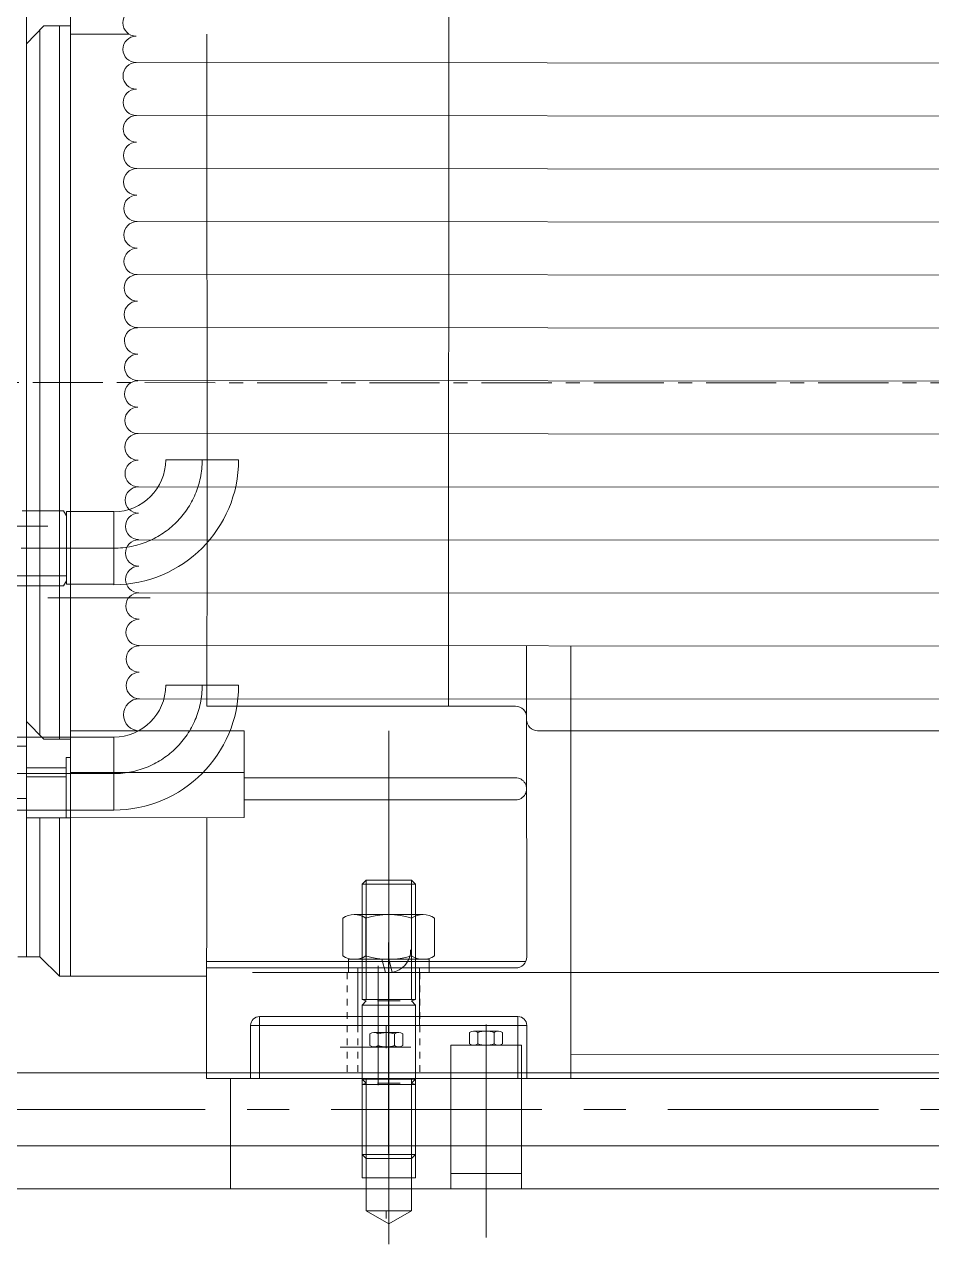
# Model space of a CAD drawing. Header units: inches. Extents: x 0 to 22015, y 0 to 16774.
# Drawn here: x 11366 to 11777, y 11002 to 11552 of the extents above; entities that cross this region are included whole.
import ezdxf

# ---------------------------------------------------------------- set-up
doc = ezdxf.new("R2010")
doc.units = ezdxf.units.IN
doc.header["$MEASUREMENT"] = 0
doc.linetypes.add('CENTER', pattern=[50.8, 31.75, -6.35, 6.35, -6.35])
doc.linetypes.add('EB_DASH', pattern=[6, 3, -3])
for name, color, linetype, lineweight in [('CAXA0', 7, 'Continuous', 5), ('CAXA1', 5, 'CENTER', 5), ('CAXA2', 6, 'EB_DASH', 5)]:
    doc.layers.add(name, color=color, linetype=linetype, lineweight=lineweight)

msp = doc.modelspace()

# ---------------------------------------------------------------- linework, layer by layer
at = {"color": 7, "lineweight": 5}
for p, q in [((11387.21, 11658.32), (11387.22, 11520.79)), ((11367.32, 11649.49), (11367.29, 11520.79)), ((11558.56, 11635.19), (11558.3, 11243.05)), ((11375.2, 11551.06), (11367.29, 11542.98)), ((11373.32, 11549.14), (11373.32, 11520.79)), ((11387.22, 11551.06), (11375.2, 11551.06)), ((11382.18, 11551.06), (11382.18, 11520.79)), ((11413.79, 11547.28), (11387.22, 11547.28)), ((11449.09, 11324.87), (11448.9, 11547.28)), ((11416.97, 11534.43), (12180, 11533.92)), ((11367.29, 11520.79), (11367.29, 11258.38)), ((11373.32, 11520.79), (11373.32, 11258.38)), ((11382.18, 11520.79), (11382.18, 11258.38)), ((11387.22, 11520.79), (11387.22, 11258.38)), ((11417.09, 11510.44), (12180, 11509.92)), ((11417.22, 11486.43), (12180, 11485.92)), ((11417.34, 11462.48), (12180, 11461.92)), ((11417.47, 11438.44), (12180, 11437.92)), ((12180, 11413.92), (11417.59, 11414.43)), ((11417.67, 11390.52), (12180, 11389.92)), ((11417.84, 11366.47), (12180, 11365.92)), ((12180, 11341.92), (11417.93, 11342.41)), ((11448.98, 11243.05), (11449.09, 11324.87)), ((11418.07, 11318.43), (12180, 11317.92)), ((11418.19, 11294.43), (12180, 11293.92)), ((11418.29, 11270.51), (12180, 11269.92)), ((11593.68, 11238.06), (11593.66, 11270.28)), ((11613.75, 11074.58), (11613.63, 11270.26)), ((11367.32, 11129.68), (11367.29, 11258.38)), ((11373.32, 11230.03), (11373.32, 11258.38)), ((11382.18, 11228.11), (11382.18, 11258.38)), ((11387.21, 11120.85), (11387.22, 11258.38)), ((11418.42, 11246.47), (12180.13, 11245.9)), ((11588.68, 11243.05), (11448.98, 11243.05)), ((11375.2, 11228.11), (11367.29, 11236.19)), ((11593.68, 11236.98), (11593.68, 11238.06)), ((11593.68, 11236.98), (11593.73, 11129.59)), ((11465.77, 11231.89), (11387.22, 11231.89)), ((11465.77, 11231.89), (11465.77, 11200.63)), ((11531.25, 11231.86), (11531.19, 11040.56)), ((11598.68, 11231.98), (11959.08, 11231.81)), ((11356.9, 11224.98), (11367.29, 11224.98)), ((11387.22, 11228.11), (11375.2, 11228.11)), ((11385.34, 11219.79), (11387.22, 11219.79)), ((11385.34, 11219.79), (11385.34, 11192.58)), ((11385.34, 11215.13), (11367.3, 11215.15)), ((11465.77, 11213.05), (11387.22, 11213.13)), ((11385.34, 11211.13), (11367.3, 11211.15)), ((11465.77, 11210.63), (11588.68, 11210.68)), ((11586.53, 11210.61), (11586.53, 11210.61)), ((11356.9, 11201.33), (11367.3, 11201.31)), ((11465.77, 11200.63), (11588.68, 11200.68)), ((11465.77, 11200.63), (11465.77, 11192.66)), ((11387.22, 11192.58), (11367.3, 11192.61)), ((11373.32, 11129.69), (11373.32, 11192.6)), ((11382.21, 11120.85), (11382.19, 11192.58)), ((11465.77, 11192.66), (11386.94, 11192.58)), ((11448.75, 11074.58), (11448.89, 11192.64)), ((11363.32, 11129.68), (11373.32, 11129.69)), ((11373.32, 11129.69), (11382.21, 11120.85)), ((11448.75, 11127.58), (11593.32, 11127.58)), ((11448.75, 11124.58), (11588.73, 11124.58)), ((11517.25, 11124.58), (11517.25, 11098.58)), ((11545.25, 11124.58), (11545.25, 11098.58)), ((11382.21, 11120.85), (11448.81, 11120.85)), ((11472.77, 11102.58), (11472.75, 11074.58)), ((11472.77, 11102.58), (11589.75, 11102.58)), ((11589.75, 11102.58), (11589.75, 11074.58)), ((11468.75, 11098.58), (11593.75, 11098.58)), ((11468.77, 11098.58), (11468.75, 11074.58)), ((11593.75, 11098.58), (11593.75, 11074.58)), ((11896.76, 11085.43), (11613.74, 11085.27)), ((11448.75, 11074.58), (11613.75, 11074.58))]:
    msp.add_line(p, q, dxfattribs=at)
for centre, radius, start, end in [((11416.88, 11552.43), 6, 90.3213, 270.2763), ((11416.98, 11540.43), 6, 90.7442, 269.8441), ((11417, 11528.43), 5.99, 90.2965, 270.2965), ((11417.06, 11516.43), 5.99, 90.2965, 270.2965), ((11417.12, 11504.43), 6.01, 90.2965, 270.2965), ((11417.19, 11492.44), 5.99, 90.2965, 270.2965), ((11417.25, 11480.4), 6.03, 90.2965, 270.2965), ((11417.31, 11468.46), 5.97, 90.2965, 270.2965), ((11417.37, 11456.45), 5.98, 90.2965, 270.2965), ((11417.43, 11444.43), 5.99, 90.2965, 270.2965), ((11417.5, 11432.43), 6.01, 90.2965, 270.2965), ((11417.56, 11420.43), 6, 90.2965, 270.2965), ((11417.62, 11408.43), 5.99, 90.2965, 270.2965), ((11417.68, 11396.47), 5.95, 90.2965, 270.2965), ((11417.74, 11384.42), 6.01, 90.2965, 270.2965), ((11417.81, 11372.45), 5.98, 90.2965, 270.2965), ((11417.87, 11360.43), 6.04, 90.2965, 270.2965), ((11417.93, 11348.44), 6.03, 90.2965, 270.2965), ((11417.99, 11336.43), 5.98, 90.2965, 270.2965), ((11418.06, 11324.47), 5.96, 90.4643, 270.1196), ((11418.12, 11312.43), 5.99, 90.4725, 270.1115), ((11418.18, 11300.43), 6, 90.4813, 270.1026), ((11418.24, 11288.44), 5.99, 90.4907, 270.0933), ((11418.3, 11276.47), 5.96, 90.5006, 270.0833), ((11418.37, 11264.44), 5.98, 90.5089, 270.0751), ((11418.43, 11252.45), 5.98, 90.5181, 270.0658), ((11418.48, 11239.23), 7.24, 90.3239, 270.2601), ((11588.68, 11238.05), 5, 0.0284, 90), ((11598.68, 11236.98), 5, 180.0284, 270.0403), ((11588.7, 11205.68), 5, 269.8793, 90.4457), ((11588.73, 11129.58), 5, 270, 0.0284), ((11472.77, 11098.58), 4, 90, 180), ((11589.75, 11098.58), 4, 0, 90)]:
    msp.add_arc(centre, radius, start, end, dxfattribs=at)
at = {"layer": 'CAXA0', "color": 7, "linetype": 'Continuous', "lineweight": 5}
for p, q in [((11430.32, 11354.58), (11463.32, 11354.58)), ((11384.06, 11331.52), (11365.35, 11331.54)), ((11385.41, 11329.18), (11384.06, 11331.52)), ((11385.38, 11298.25), (11385.41, 11331.25)), ((11385.41, 11331.25), (11406.82, 11331.25)), ((11406.82, 11331.08), (11406.82, 11298.08)), ((11346.17, 11324.58), (11377.03, 11324.58)), ((11385.38, 11302.02), (11352.32, 11302.05)), ((11384.03, 11297.52), (11359.32, 11297.54)), ((11385.38, 11299.85), (11384.03, 11297.52)), ((11385.38, 11298.25), (11406.82, 11298.25)), ((11377.03, 11292.08), (11423.32, 11292.08)), ((11430.32, 11252.55), (11463.32, 11252.55)), ((11406.82, 11229.05), (11089.38, 11229.05)), ((11406.82, 11229.05), (11406.82, 11196.05)), ((11406.82, 11196.05), (11089.38, 11196.05)), ((11519.32, 11162.5), (11521.12, 11164.3)), ((11521.12, 11110.3), (11521.12, 11164.3)), ((11541.52, 11164.3), (11521.12, 11164.3)), ((11541.52, 11110.3), (11541.52, 11164.3)), ((11543.32, 11162.5), (11541.52, 11164.3)), ((11543.32, 11162.5), (11519.32, 11162.5)), ((11519.32, 11162.5), (11519.32, 11110.3)), ((11543.32, 11110.3), (11543.32, 11162.5)), ((11510.48, 11130.06), (11510.48, 11147.19)), ((11546.85, 11148.72), (11515.67, 11148.72)), ((11520.87, 11147.19), (11520.87, 11130.06)), ((11541.65, 11147.19), (11541.65, 11130.06)), ((11552.05, 11130.06), (11552.05, 11147.19)), ((11513.07, 11128.52), (11549.57, 11128.52)), ((11513.07, 11122.52), (11513.07, 11128.52)), ((11546.85, 11128.52), (11515.67, 11128.52)), ((11529.76, 11122.52), (11528.16, 11128.52)), ((11532.66, 11123.3), (11531.26, 11128.52)), ((11549.57, 11122.52), (11549.57, 11128.52)), ((11469.6, 11122.58), (12084.6, 11122.58)), ((11513.07, 11122.52), (11549.57, 11122.52)), ((11532.87, 11122.52), (11532.66, 11123.3)), ((11519.32, 11110.3), (11543.32, 11110.3)), ((11519.32, 11110.3), (11521.12, 11109.67)), ((11519.32, 11107.8), (11521.12, 11109.67)), ((11536.42, 11109.67), (11526.22, 11109.67)), ((11543.32, 11110.3), (11541.52, 11109.67)), ((11543.32, 11107.8), (11541.52, 11109.67)), ((11519.32, 11074.3), (11519.32, 11107.8)), ((11519.32, 11107.8), (11543.32, 11107.8)), ((11543.32, 11107.8), (11543.32, 11074.3)), ((11522.68, 11089.51), (11522.68, 11094.7)), ((11524.55, 11095.31), (11535.81, 11095.31)), ((11526.43, 11094.7), (11526.43, 11089.51)), ((11533.94, 11094.7), (11533.94, 11089.51)), ((11537.69, 11089.51), (11537.69, 11094.7)), ((11567.81, 11090.18), (11567.81, 11095.38)), ((11569.69, 11095.98), (11580.95, 11095.98)), ((11571.57, 11095.38), (11571.57, 11090.18)), ((11579.07, 11095.38), (11579.07, 11090.18)), ((11582.82, 11090.18), (11582.82, 11095.38)), ((11509.32, 11088.67), (11541.32, 11088.67)), ((11524.55, 11088.91), (11535.81, 11088.91)), ((11559.32, 11089.58), (11591.32, 11089.58)), ((11559.32, 11089.58), (11559.32, 11024.58)), ((11569.69, 11089.58), (11580.95, 11089.58)), ((11591.32, 11089.58), (11591.32, 11024.58)), ((12181.41, 11077.08), (11342.22, 11077.08)), ((11459.6, 11074.58), (12069.81, 11074.58)), ((11459.6, 11074.58), (11459.6, 11024.58)), ((11469.6, 11074.58), (12084.6, 11074.58)), ((11509.32, 11074.58), (12009.75, 11074.58)), ((11543.32, 11074.58), (11519.32, 11074.58)), ((11519.32, 11074.58), (11519.32, 11029.63)), ((11543.32, 11074.3), (11519.32, 11074.3)), ((11521.12, 11072.42), (11519.32, 11074.3)), ((11519.32, 11071.8), (11521.12, 11072.42)), ((11519.32, 11071.8), (11543.32, 11071.8)), ((11519.32, 11071.8), (11519.32, 11040.1)), ((11521.12, 11074.58), (11521.12, 11014.58)), ((11521.12, 11040.1), (11521.12, 11071.8)), ((11536.42, 11072.42), (11526.22, 11072.42)), ((11541.52, 11074.58), (11541.52, 11014.58)), ((11541.52, 11072.42), (11543.32, 11074.3)), ((11543.32, 11071.8), (11541.52, 11072.42)), ((11541.52, 11040.1), (11541.52, 11071.8)), ((11543.32, 11074.58), (11543.32, 11029.63)), ((11543.32, 11040.1), (11543.32, 11071.8)), ((12181.41, 11044.08), (11342.22, 11044.08)), ((11519.32, 11040.1), (11543.32, 11040.1)), ((11521.12, 11038.3), (11519.32, 11040.1)), ((11521.12, 11040.1), (11521.12, 11038.3)), ((11541.52, 11038.3), (11521.12, 11038.3)), ((11541.52, 11040.1), (11541.52, 11038.3)), ((11541.52, 11038.3), (11543.32, 11040.1)), ((11591.32, 11031.58), (11559.32, 11031.58)), ((11543.32, 11029.58), (11519.32, 11029.58)), ((12125.31, 11024.58), (10575.32, 11024.58)), ((11541.52, 11014.58), (11521.12, 11014.58)), ((11521.12, 11014.58), (11531.32, 11008.69)), ((11541.52, 11014.58), (11531.32, 11008.69))]:
    msp.add_line(p, q, dxfattribs=at)
for centre, radius, start, end in [((11406.82, 11354.58), 23.5, 270, 0), ((11406.82, 11354.58), 56.5, 270, 0), ((11406.82, 11252.55), 23.5, 270, 0), ((11406.82, 11252.55), 56.5, 270, 0), ((11515.67, 11139.15), 9.57, 57.1328, 122.8672), ((11531.26, 11112.72), 36, 73.2213, 106.7787), ((11546.85, 11139.15), 9.57, 57.1328, 122.8672), ((11515.67, 11138.1), 9.57, 237.1328, 302.8672), ((11531.26, 11164.52), 36, 253.2213, 286.7787), ((11531.2, 11132.53), 10, 270, 1.761), ((11546.85, 11138.1), 9.57, 237.1328, 302.8672), ((11524.55, 11092.08), 3.23, 54.43, 125.57), ((11530.18, 11083.31), 12, 71.7761, 108.2239), ((11535.81, 11092.08), 3.23, 54.43, 125.57), ((11569.69, 11092.76), 3.23, 54.43, 125.57), ((11575.32, 11083.98), 12, 71.7761, 108.2239), ((11580.95, 11092.76), 3.23, 54.43, 125.57), ((11524.55, 11092.13), 3.23, 234.43, 305.57), ((11530.18, 11100.91), 12, 251.7761, 288.2239), ((11535.81, 11092.13), 3.23, 234.43, 305.57), ((11569.69, 11092.81), 3.23, 234.43, 305.57), ((11575.32, 11101.58), 12, 251.7761, 288.2239), ((11580.95, 11092.81), 3.23, 234.43, 305.57)]:
    msp.add_arc(centre, radius, start, end, dxfattribs=at)
at = {"layer": 'CAXA1', "lineweight": 5}
msp.add_line((11116.12, 11389.57), (12520.66, 11389.39), dxfattribs=at)
at = {"layer": 'CAXA1', "linetype": 'CENTER', "lineweight": 5, "ltscale": 3}
for p, q in [((10755.31, 11314.58), (11406.82, 11314.58)), ((11406.82, 11212.55), (11092.82, 11212.55)), ((11531.32, 11036.3), (11531.32, 11166.3)), ((11531.26, 11126.99), (11531.26, 11151.72)), ((11531.32, 11119.52), (11531.32, 11131.52)), ((11526.47, 11125.58), (11526.47, 11071.58)), ((11531.32, 11125.58), (11531.32, 11071.58)), ((11530.18, 11088.3), (11530.18, 11098.31)), ((11575.32, 11088.98), (11575.32, 11098.98)), ((11575.32, 11097.88), (11575.32, 10986.24)), ((11531.32, 11077.58), (11531.32, 11005.69)), ((11048.08, 11060.58), (12125.32, 11060.58)), ((11530.17, 11014.59), (11530.17, 11011.15)), ((11531.32, 11008.69), (11531.32, 10999.58))]:
    msp.add_line(p, q, dxfattribs=at)
for centre in [(11406.82, 11354.58), (11406.82, 11252.55)]:
    msp.add_arc(centre, 40, 270, 0, dxfattribs=at)
at = {"layer": 'CAXA2', "color": 7, "lineweight": 5}
for p, q in [((11512.47, 11122.58), (11512.47, 11074.58)), ((11517.32, 11122.58), (11517.32, 11074.58)), ((11545.32, 11122.58), (11545.32, 11074.58))]:
    msp.add_line(p, q, dxfattribs=at)

doc.saveas('drawing.dxf')
